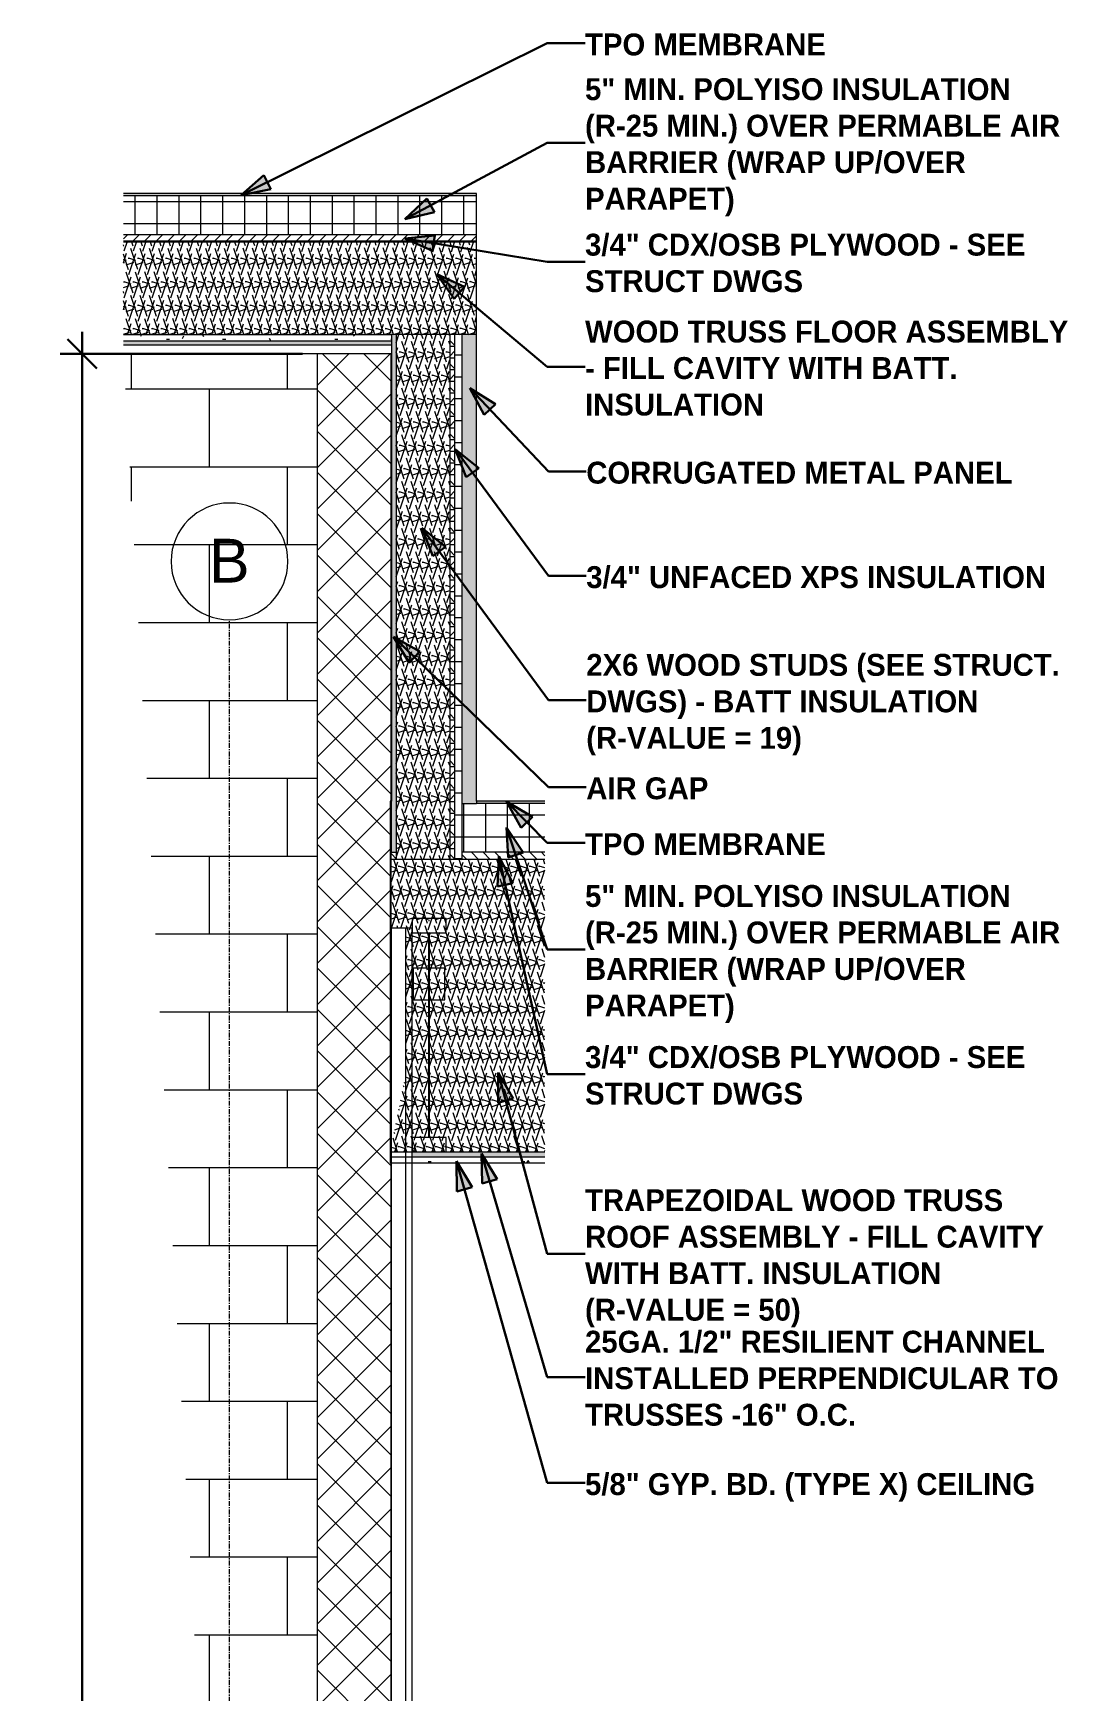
# Model space of a CAD drawing. Header units: inches. Extents: x 11710 to 12205, y -186 to 492.
# Drawn here: x 12097.9 to 12204.2, y 290.2 to 460.5 of the extents above; entities that cross this region are included whole.
import ezdxf

# ---------------------------------------------------------------- set-up
doc = ezdxf.new("R2010")
doc.units = ezdxf.units.IN
doc.header["$MEASUREMENT"] = 0
doc.linetypes.add('Grid Line 1_2_', pattern=[0.875, 0.5, -0.125, 0.125, -0.125])
for name, color, linetype, lineweight in [('0-3', 55, 'Continuous', 9), ('0-4', 50, 'Continuous', 5), ('A-ANNO-DIMS-1', 211, 'Continuous', 30), ('A-ROOF-1', 135, 'Continuous', 18), ('A-ROOF-2', 251, 'Continuous', 5), ('A-ROOF-3', 132, 'Continuous', 9), ('A-ROOF-PATT-1', 252, 'Continuous', 9), ('A-ROOF-PATT-2', 55, 'Continuous', 9), ('A-WALL-1', 7, 'Continuous', 9), ('A-WALL-2', 250, 'Continuous', 18), ('A-WALL-3', 55, 'Continuous', 9), ('A-WALL-4', 113, 'Continuous', 9), ('A-WALL-PATT-1', 252, 'Continuous', 9), ('A-WALL-PATT-2', 55, 'Continuous', 9), ('G-ANNO-TEXT', 231, 'Continuous', 30), ('G-ANNO-TEXT-1', 231, 'Continuous', 9), ('S-BEAM-2', 7, 'Continuous', 9), ('S-BEAM-3', 55, 'Continuous', 9), ('S-FNDN-3', 55, 'Continuous', 9), ('S-FNDN-4', 135, 'Continuous', 18), ('S-FNDN-5', 255, 'Continuous', 5), ('S-FNDN-6', 32, 'Continuous', 9), ('S-GRID-1', 1, 'Grid Line 1_2_', 9), ('S-GRID-IDEN', 1, 'Continuous', 9)]:
    doc.layers.add(name, color=color, linetype=linetype, lineweight=lineweight)
doc.styles.add('Arial', font='arial.ttf', dxfattribs={"height": 4.5})
doc.styles.add('Century Gothic', font='ufonts.com_century-gothic.ttf', dxfattribs={"height": 2.25})
doc.styles.add('Century Gothic_B', font='GOTHICB.TTF', dxfattribs={"height": 2.25})
doc.dimstyles.new('OD__1_16__Tol__', dxfattribs={"dimscale": 12, "dimtxt": 2.349379, "dimasz": 0.25, "dimexe": 0.1875, "dimexo": 0.125, "dimgap": 0.03125, "dimtad": 1, "dimdec": 4, "dimrnd": 0.0625, "dimzin": 3, "dimdsep": 46, "dimlunit": 4, "dimtxsty": 'Century Gothic', "dimblk1": 'OBLIQUE', "dimblk2": 'OBLIQUE', "dimsah": 1, "dimcen": 0.09, "dimdle": 0.1875, "dimazin": 0, "dimtfac": 1, "dimtdec": 4, "dimtix": 1, "dimtmove": 0, "dimatfit": 3, "dimfxl": 1, "dimtvp": 1, "dimtfill": 1, "dimfrac": 2, "dimtolj": 1, "dimtzin": 0, "dimlwd": 30, "dimlwe": 30, "dimarcsym": 2})
pattern_1 = [(0, (11606.6326, 72), (0, 2.25), []), (90, (11606.6326, 72), (-2.25, 1e-16), [])]
pattern_2 = [(0, (11606.6326, 72), (0, 1.2), []), (315, (11606.6326, 72), (1.1992531, 0), [1.696, -1.696]), (45, (11606.6326, 72), (1.1992531, 0), [1.696, -1.696])]
pattern_3 = [(161.57, (11606.7526, 72.12), (-0.9603837, -0.00039918), [0, -6.83, 0.758, 0]), (18.43, (11606.5126, 72.12), (-0.9603837, 0.00039918), [0, -6.83, 0.758, 0]), (108.43, (11606.7526, 72.12), (0.47951018, -2.4005264), [2.276, -5.312]), (71.57, (11606.5126, 72.12), (0.47951018, 2.4005264), [2.276, -5.312])]
pattern_4 = [(0, (11606.6326, 72), (7.68, 1.92), [0.317, -5.443, 0.317, -5.443, -30.72]), (0, (11606.6326, 72), (7.68, 1.92), [-11.52, 0.317, -11.203, 0.317, -5.443, -13.44]), (0, (11606.6326, 72), (7.68, 1.92), [-28.8, 0.317, -3.523, 0.317, -9.283]), (120, (11609.5126, 72.96), (-5.502769, 5.691075), [0.317, -5.443, 0.317, -5.443, -30.72]), (120, (11609.5126, 72.96), (-5.502769, 5.691075), [-11.52, 0.317, -11.203, 0.317, -5.443, -13.44]), (120, (11609.5126, 72.96), (-5.502769, 5.691075), [-28.8, 0.317, -3.523, 0.317, -9.283]), (240, (11610.4726, 76.8), (-2.177231, -7.611075), [0.317, -5.443, 0.317, -5.443, -30.72]), (240, (11610.4726, 76.8), (-2.177231, -7.611075), [-11.52, 0.317, -11.203, 0.317, -5.443, -13.44]), (240, (11610.4726, 76.8), (-2.177231, -7.611075), [-28.8, 0.317, -3.523, 0.317, -9.283])]

# ---------------------------------------------------------------- blocks, each defined once
blk = doc.blocks.new('CTR - 1st Phase - Common Walls_rvt-3-WALL SECTION - ELEVATOR - EAST WALL')
at = {"layer": 'A-WALL-1'}
for p, q in [((11553.94, 368.61), (11551.81, 368.61)), ((11551.81, 368.61), (11551.81, 239.61)), ((11553.94, 239.61), (11553.94, 368.61))]:
    blk.add_line(p, q, dxfattribs=at)
at = {"layer": 'A-WALL-2'}
blk.add_line((11553.31, 239.61), (11553.31, 368.61), dxfattribs=at)
blk = doc.blocks.new('TRUSS - 24_-2435636-WALL SECTION - ELEVATOR - EAST WALL')
at = {"layer": 'S-BEAM-2'}
for p, q in [((11553.94, 369.61), (11553.94, 368.11)), ((11557.44, 369.61), (11553.94, 369.61)), ((11553.94, 368.11), (11557.44, 368.11)), ((11557.44, 368.11), (11557.44, 369.61)), ((11557.31, 364.48), (11554.06, 364.48)), ((11554.06, 364.48), (11554.06, 361.23)), ((11557.31, 361.23), (11557.31, 364.48)), ((11554.06, 361.23), (11557.31, 361.23)), ((11553.94, 347.11), (11553.94, 345.61)), ((11557.44, 347.11), (11553.94, 347.11)), ((11557.44, 345.61), (11557.44, 347.11)), ((11553.94, 345.61), (11557.44, 345.61))]:
    blk.add_line(p, q, dxfattribs=at)
at = {"layer": 'S-BEAM-3'}
for p, q in [((11555.75, 369.36), (11555.63, 369.36)), ((11555.63, 368.11), (11555.63, 347.11)), ((11555.75, 347.11), (11555.75, 368.11))]:
    blk.add_line(p, q, dxfattribs=at)
blk = doc.blocks.new('CTR - 1st Phase - Structure_rvt-3-WALL SECTION - ELEVATOR - EAST WALL')
at = {"layer": 'A-WALL-PATT-1'}
h = blk.add_hatch(dxfattribs=at)
h.set_pattern_fill('FP_12', color=256, style=0, pattern_type=2)
h.set_pattern_definition([(45, (11023.755, 72), (-2.12132, 2.12132), []), (135, (11023.755, 72), (-2.12132, -2.12132), [])])
h.paths.add_polyline_path([(11544.19, 91.61), (11551.81, 91.61), (11551.81, 427.61), (11544.19, 427.61), (11544.19, 91.61)], flags=0)
at = {"layer": 'A-WALL-PATT-2'}
h = blk.add_hatch(dxfattribs=at)
h.set_pattern_fill('FP_11', color=256, style=0, pattern_type=2)
h.set_pattern_definition([(0, (11436.002, -152), (0, 8), []), (90, (11436.002, -152), (-8, 8), [8, -8])])
edge = h.paths.add_edge_path(flags=0)
edge.add_line((11544.19, 69.18), (11544.19, 427.61))
edge.add_line((11544.19, 427.61), (11524.29, 427.61))
at = {"layer": 'A-WALL-1'}
for p, q in [((11551.81, 427.61), (11544.19, 427.61)), ((11544.19, 427.61), (11544.19, 91.61)), ((11551.81, 91.61), (11551.81, 427.61))]:
    blk.add_line(p, q, dxfattribs=at)
at = {"layer": 'A-WALL-3'}
blk.add_line((11544.19, 427.61), (11524.29, 427.61), dxfattribs=at)
at = {"layer": '0-3'}
blk.add_blockref('TRUSS - 24_-2435636-WALL SECTION - ELEVATOR - EAST WALL', (0, 0), dxfattribs=at)
blk = doc.blocks.new('Grid - Grid Head - Circle-50561-WALL SECTION - ELEVATOR - EAST WALL')
at = {"layer": 'S-GRID-IDEN'}
for start, end in [(360, 180), (180, 360)]:
    blk.add_arc((11535.19, 406.28), 6, start, end, dxfattribs=at)
blk = doc.blocks.new('_Oblique')
at = {"color": 0, "linetype": 'ByBlock', "lineweight": -2}
blk.add_line((-0.5, -0.5), (0.5, 0.5), dxfattribs=at)
blk = doc.blocks.new('DIMBLOCK9-WALL SECTION - ELEVATOR - EAST WALL')
at = {"layer": 'A-ANNO-DIMS-1', "color": 0, "lineweight": 30, "transparency": 16777216}
for p, q in [((12102.93, 429.86), (12102.93, -61.41)), ((12125.57, 427.61), (12100.68, 427.61)), ((12103.55, -59.16), (12100.68, -59.16))]:
    blk.add_line(p, q, dxfattribs=at)
at = {"layer": 'Defpoints', "color": 0, "transparency": 16777216}
for p in [(12127.07, 427.61), (12102.93, -59.16), (12105.05, -59.16)]:
    blk.add_point(p, dxfattribs=at)
at = {"layer": 'A-ANNO-DIMS-1', "color": 0, "lineweight": 30, "transparency": 16777216, "xscale": 3, "yscale": 3, "zscale": 3}
for p, rotation in [((12102.93, 427.61), 90), ((12102.93, -59.16), 270)]:
    blk.add_blockref('_Oblique', p, dxfattribs=dict(at, rotation=rotation))
at = {"layer": 'A-ANNO-DIMS-1', "color": 0, "transparency": 16777216, "insert": (12101.25, 184.23), "char_height": 2.25, "attachment_point": 5, "rotation": 90, "style": 'Century Gothic', "bg_fill": 3, "box_fill_scale": 1.25, "bg_fill_color": 256, "bg_fill_true_color": 13158600, "bg_fill_transparency": 0}
blk.add_mtext('\\A1;40\'-6 3/4"', dxfattribs=at)
at = {"layer": 'A-ANNO-DIMS-1', "color": 0, "transparency": 16777216, "insert": (12104.76, 184.23), "char_height": 2.25, "attachment_point": 5, "rotation": 90, "style": 'Century Gothic', "bg_fill": 3, "box_fill_scale": 1.25, "bg_fill_color": 256, "bg_fill_true_color": 13158600, "bg_fill_transparency": 0}
blk.add_mtext('\\A1;[486.77"]', dxfattribs=at)

msp = doc.modelspace()

# ---------------------------------------------------------------- hatches: boundary and pattern name
at = {"layer": 'A-ROOF-1'}
h = msp.add_hatch(color=256, dxfattribs=at)
edge = h.paths.add_edge_path(flags=0)
edge.add_line((12107.16387, 443.82712), (12143.44205, 443.82712))
edge.add_line((12143.44205, 443.82712), (12143.44205, 444.0772))
edge.add_line((12143.44205, 444.0772), (12107.16387, 444.0772))
msp.add_hatch(color=256, dxfattribs=at).paths.add_polyline_path([(12150.47403, 381.40079), (12150.47403, 381.65087), (12143.44205, 381.64905), (12143.44993, 381.40079)], flags=0)
at = {"layer": 'A-ROOF-2'}
msp.add_hatch(color=256, dxfattribs=at).paths.add_polyline_path([(12136.817, 345.11101), (12150.47403, 345.11101), (12150.47403, 345.61102), (12136.817, 345.61102), (12136.817, 345.11672)], flags=0)
at = {"layer": 'A-ROOF-PATT-1'}
h = msp.add_hatch(dxfattribs=at)
h.set_pattern_fill('FP_9', color=256, style=0, pattern_type=2)
h.set_pattern_definition(pattern_1)
edge = h.paths.add_edge_path(flags=0)
edge.add_line((12107.16387, 439.82627), (12143.44205, 439.82627))
edge.add_line((12143.44205, 439.82627), (12143.44205, 443.82712))
edge.add_line((12143.44205, 443.82712), (12107.16387, 443.82712))
h = msp.add_hatch(dxfattribs=at)
h.set_pattern_fill('FP_4', color=256, style=0, pattern_type=2)
h.set_pattern_definition(pattern_2)
edge = h.paths.add_edge_path(flags=0)
edge.add_line((12107.16387, 439.07613), (12143.44205, 439.07613))
edge.add_line((12143.44205, 439.07613), (12143.44205, 439.82627))
edge.add_line((12143.44205, 439.82627), (12107.16387, 439.82627))
h = msp.add_hatch(dxfattribs=at)
h.set_pattern_fill('FP_1', color=256, style=0, pattern_type=2)
h.set_pattern_definition(pattern_3)
h.paths.add_polyline_path([(12143.44205, 429.57406), (12143.44205, 439.07613), (12107.16387, 439.07613), (12107.16387, 429.57406), (12141.94205, 429.57406)], flags=0)
h = msp.add_hatch(dxfattribs=at)
h.set_pattern_fill('FP_8', color=256, style=0, pattern_type=2)
h.set_pattern_definition(pattern_4)
h.paths.add_polyline_path([(12128.29024, 428.94893), (12134.69181, 428.94893), (12134.69181, 429.57406), (12107.16387, 429.57406), (12107.16387, 428.94893), (12127.0673, 428.94893)], flags=0)
h = msp.add_hatch(dxfattribs=at)
h.set_pattern_fill('FP_9', color=256, style=0, pattern_type=2)
h.set_pattern_definition(pattern_1)
h.paths.add_polyline_path([(12142.12622, 376.39972), (12150.47403, 376.39972), (12150.47403, 381.40079), (12141.94205, 381.40079), (12141.94205, 376.39972)], flags=0)
h = msp.add_hatch(dxfattribs=at)
h.set_pattern_fill('FP_4', color=256, style=0, pattern_type=2)
h.set_pattern_definition(pattern_2)
h.paths.add_polyline_path([(12134.692, 375.64959), (12135.192, 375.64967), (12135.19198, 376.39972), (12134.692, 376.39944), (12134.692, 375.92237)], flags=0)
h.paths.add_polyline_path([(12141.94205, 375.64959), (12150.47403, 375.64959), (12150.47403, 376.39972), (12141.94205, 376.39972)], flags=0)
h = msp.add_hatch(dxfattribs=at)
h.set_pattern_fill('FP_1', color=256, style=0, pattern_type=2)
h.set_pattern_definition(pattern_3)
h.paths.add_polyline_path([(12134.692, 345.61102), (12150.47403, 345.61102), (12150.47403, 375.64959), (12134.692, 375.64958), (12134.692, 368.61103), (12136.192, 368.61103), (12136.192, 353.57959), (12134.692, 346.17644), (12134.692, 346.11894)], flags=0)
h = msp.add_hatch(dxfattribs=at)
h.set_pattern_fill('FP_8', color=256, style=0, pattern_type=2)
h.set_pattern_definition(pattern_4)
h.paths.add_polyline_path([(12136.817, 344.48602), (12150.47403, 344.48602), (12150.47403, 345.11101), (12136.817, 345.11101), (12136.817, 344.49317)], flags=0)
at = {"layer": 'A-ROOF-PATT-2'}
h = msp.add_hatch(dxfattribs=at)
h.set_pattern_fill('FP_10', color=256, style=0, pattern_type=2)
h.set_pattern_definition([(0, (11606.6326, 457.171), (7.68, 0.04), [0.317, -5.443, 0.317, -5.443, -30.72]), (0, (11606.6326, 457.171), (7.68, 0.04), [-11.52, 0.317, -11.203, 0.317, -5.443, -13.44]), (0, (11606.6326, 457.171), (7.68, 0.04), [-28.8, 0.317, -3.523, 0.317, -9.283]), (177.934, (11609.5126, 457.191), (-2.183465674, -0.001285394), [0.159, -2.723, 0.159, -2.723, -15.37]), (177.934, (11609.5126, 457.191), (-2.183465674, -0.001285394), [-5.764, 0.159, -5.605, 0.159, -2.723, -6.724]), (177.934, (11609.5126, 457.191), (-2.183465674, -0.001285394), [-14.409, 0.159, -1.763, 0.159, -4.645]), (182.066, (11610.4726, 457.271), (-5.496538789, -0.278334938), [0.159, -2.723, 0.159, -2.723, -15.37]), (182.066, (11610.4726, 457.271), (-5.496538789, -0.278334938), [-5.764, 0.159, -5.605, 0.159, -2.723, -6.724]), (182.066, (11610.4726, 457.271), (-5.496538789, -0.278334938), [-14.409, 0.159, -1.763, 0.159, -4.645])])
h.paths.add_polyline_path([(12134.692, 428.29841), (12134.69181, 428.94893), (12107.16387, 428.94893), (12107.16387, 428.48069), (12134.69181, 428.48069), (12134.69181, 428.29841)], flags=0)
at = {"layer": 'A-WALL-PATT-1'}
h = msp.add_hatch(dxfattribs=at)
h.set_pattern_fill('FP_1', color=256, style=0, pattern_type=2)
h.set_pattern_definition(pattern_3)
h.paths.add_polyline_path([(12135.19205, 375.64959), (12140.692, 375.6505), (12140.692, 428.94891), (12135.192, 428.94891), (12135.192, 375.64959)], flags=0)
h.paths.add_polyline_path([(12140.692, 428.94891), (12140.69181, 429.57405), (12135.192, 429.57405), (12135.19218, 428.94893), (12140.69181, 428.94893)], flags=0)
h = msp.add_hatch(dxfattribs=at)
h.set_pattern_fill('FP_4', color=256, style=0, pattern_type=2)
h.set_pattern_definition(pattern_2)
h.paths.add_polyline_path([(12141.192, 375.64959), (12141.192, 428.94891), (12140.692, 428.94891), (12140.692, 375.64959)], flags=0)
h.paths.add_polyline_path([(12140.692, 428.94891), (12141.19198, 428.94893), (12141.18208, 429.57405), (12140.692, 429.57405)], flags=0)
h = msp.add_hatch(dxfattribs=at)
h.set_pattern_fill('FP_9', color=256, style=0, pattern_type=2)
h.set_pattern_definition(pattern_1)
h.paths.add_polyline_path([(12141.942, 381.65085), (12141.942, 428.94891), (12141.192, 428.94891), (12141.192, 381.65085)], flags=0)
h.paths.add_polyline_path([(12141.19205, 375.64959), (12141.942, 375.64959), (12141.942, 381.65085), (12141.192, 381.65085), (12141.192, 375.64959)], flags=0)
h.paths.add_polyline_path([(12141.192, 428.94891), (12141.19205, 428.94893), (12141.942, 428.94891), (12141.942, 429.57405), (12141.192, 429.57382)], flags=0)
at = {"layer": 'G-ANNO-TEXT'}
for points in [[(12119.27221, 443.90879), (12122.31682, 444.52236), (12121.60214, 445.96247)], [(12136.08573, 441.45113), (12139.10967, 442.15961), (12138.35029, 443.57666)], [(12136.08573, 439.45113), (12138.91766, 438.17584), (12139.17589, 439.76266)], [(12139.3798, 435.80012), (12141.1582, 433.25386), (12142.19307, 434.48419)], [(12142.73819, 424.07441), (12144.21757, 421.34355), (12145.3848, 422.44911)], [(12141.23636, 417.81177), (12142.3702, 414.92031), (12143.66403, 415.87461)], [(12137.82294, 409.72862), (12138.95236, 406.83542), (12140.24764, 407.78774)], [(12134.91396, 398.53957), (12136.50802, 395.87402), (12137.62723, 397.02817)], [(12146.50962, 381.6209), (12148.04408, 378.92061), (12149.18865, 380.04961)], [(12146.50962, 378.96187), (12146.70026, 375.8619), (12148.22471, 376.37254)], [(12145.73935, 375.99234), (12145.60553, 372.8894), (12147.17493, 373.2382)], [(12145.65351, 353.77503), (12145.66462, 350.66922), (12147.21603, 351.09087)], [(12141.39011, 344.66765), (12141.43095, 341.56209), (12142.97826, 341.99858)], [(12143.94291, 345.46817), (12144.01993, 342.3633), (12145.56205, 342.81779)]]:
    msp.add_hatch(color=256, dxfattribs=at).paths.add_polyline_path(points, flags=0)
at = {"layer": 'S-FNDN-4'}
h = msp.add_hatch(color=256, dxfattribs=at)
h.paths.add_polyline_path([(12135.192, 376.39974), (12135.192, 428.94891), (12134.692, 428.94891), (12134.692, 376.39974)], flags=0)
h.paths.add_polyline_path([(12135.192, 428.94891), (12135.192, 429.57405), (12134.692, 429.57405), (12134.69201, 428.94893)], flags=0)
at = {"layer": 'S-FNDN-5'}
h = msp.add_hatch(color=256, dxfattribs=at)
h.paths.add_polyline_path([(12141.942, 381.4008), (12143.442, 381.4008), (12143.442, 428.94891), (12141.942, 428.94891), (12141.942, 381.57156)], flags=0)
h.paths.add_polyline_path([(12141.942, 428.94891), (12141.94205, 428.94894), (12143.442, 428.94891), (12143.442, 429.57405), (12141.942, 429.57405)], flags=0)

# ---------------------------------------------------------------- linework, layer by layer
at = {"layer": 'A-ROOF-3'}
for p, q in [((12143.442, 444.0772), (12107.16387, 444.0772)), ((12143.442, 443.82714), (12107.16387, 443.82714)), ((12143.442, 429.57405), (12143.442, 444.0772)), ((12143.442, 439.82627), (12107.16387, 439.82627)), ((12143.442, 439.07611), (12107.16387, 439.07611)), ((12107.16387, 429.57405), (12134.692, 429.57405)), ((12107.16387, 428.94891), (12134.692, 428.94891)), ((12134.692, 381.65085), (12134.567, 381.65085)), ((12134.567, 381.65085), (12134.567, 344.48601)), ((12134.692, 381.4008), (12134.567, 381.4008)), ((12134.692, 376.39974), (12134.692, 381.65085)), ((12150.47422, 381.65085), (12143.442, 381.65085)), ((12143.442, 381.65085), (12143.442, 381.4008)), ((12150.47422, 381.4008), (12143.442, 381.4008)), ((12134.692, 376.39974), (12134.567, 376.39974)), ((12150.47422, 375.64958), (12134.567, 375.64958)), ((12150.47422, 376.39974), (12141.942, 376.39974)), ((12134.567, 345.61101), (12150.47422, 345.61101)), ((12134.567, 345.11101), (12150.47422, 345.11101)), ((12134.567, 344.48601), (12150.47422, 344.48601))]:
    msp.add_line(p, q, dxfattribs=at)
at = {"layer": 'A-WALL-4'}
for p, q in [((12134.692, 429.57405), (12134.692, 428.94891)), ((12143.442, 429.57405), (12134.692, 429.57405)), ((12135.192, 429.57405), (12135.192, 375.64958)), ((12140.692, 429.57405), (12140.692, 375.64958)), ((12141.192, 429.57405), (12141.192, 375.64958)), ((12141.942, 429.57405), (12141.942, 375.64958)), ((12143.442, 428.94891), (12143.442, 429.57405)), ((12141.942, 381.4008), (12143.442, 381.4008)), ((12134.692, 376.39974), (12135.192, 376.39974))]:
    msp.add_line(p, q, dxfattribs=at)
at = {"layer": 'G-ANNO-TEXT'}
for p, q in [((12119.27221, 443.90879), (12150.7136, 459.51238)), ((12150.7136, 459.51238), (12154.59224, 459.51238)), ((12136.08573, 441.45113), (12150.7136, 449.28994)), ((12150.7136, 449.28994), (12154.59224, 449.28994)), ((12121.60214, 445.96247), (12119.27221, 443.90879)), ((12122.31682, 444.52236), (12121.60214, 445.96247)), ((12119.27221, 443.90879), (12122.31682, 444.52236)), ((12138.35029, 443.57666), (12136.08573, 441.45113)), ((12139.10967, 442.15961), (12138.35029, 443.57666)), ((12136.08573, 441.45113), (12139.10967, 442.15961)), ((12139.17589, 439.76266), (12136.08573, 439.45113)), ((12138.91766, 438.17584), (12139.17589, 439.76266)), ((12136.08573, 439.45113), (12138.91766, 438.17584)), ((12136.08573, 439.45113), (12150.7136, 437.07064)), ((12150.7136, 437.07064), (12154.59224, 437.07064)), ((12139.3798, 435.80012), (12141.1582, 433.25386)), ((12142.19307, 434.48419), (12139.3798, 435.80012)), ((12139.3798, 435.80012), (12150.7136, 426.26689)), ((12141.1582, 433.25386), (12142.19307, 434.48419)), ((12150.7136, 426.26689), (12154.59224, 426.26689)), ((12142.73819, 424.07441), (12144.21757, 421.34355)), ((12145.3848, 422.44911), (12142.73819, 424.07441)), ((12142.73819, 424.07441), (12150.8386, 415.52213)), ((12144.21757, 421.34355), (12145.3848, 422.44911)), ((12141.23636, 417.81177), (12142.3702, 414.92031)), ((12143.66403, 415.87461), (12141.23636, 417.81177)), ((12141.23636, 417.81177), (12150.8386, 404.79328)), ((12142.3702, 414.92031), (12143.66403, 415.87461)), ((12150.8386, 415.52213), (12154.71724, 415.52213)), ((12137.82294, 409.72862), (12138.95236, 406.83542)), ((12140.24764, 407.78774), (12137.82294, 409.72862)), ((12137.82294, 409.72862), (12150.8386, 392.02559)), ((12138.95236, 406.83542), (12140.24764, 407.78774)), ((12150.8386, 404.79328), (12154.71724, 404.79328)), ((12134.91396, 398.53957), (12136.50802, 395.87402)), ((12137.62723, 397.02817), (12134.91396, 398.53957)), ((12134.91396, 398.53957), (12150.8386, 383.09701)), ((12136.50802, 395.87402), (12137.62723, 397.02817)), ((12150.8386, 392.02559), (12154.71724, 392.02559)), ((12150.8386, 383.09701), (12154.71724, 383.09701)), ((12146.50962, 381.6209), (12148.04408, 378.92061)), ((12149.18865, 380.04961), (12146.50962, 381.6209)), ((12146.50962, 381.6209), (12150.7136, 377.35897)), ((12148.04408, 378.92061), (12149.18865, 380.04961)), ((12146.50962, 378.96187), (12146.70026, 375.8619)), ((12148.22471, 376.37254), (12146.50962, 378.96187)), ((12146.50962, 378.96187), (12150.7136, 366.41148)), ((12150.7136, 377.35897), (12154.59224, 377.35897)), ((12145.73935, 375.99234), (12145.60553, 372.8894)), ((12147.17493, 373.2382), (12145.73935, 375.99234)), ((12145.73935, 375.99234), (12150.7136, 353.61152)), ((12146.70026, 375.8619), (12148.22471, 376.37254)), ((12145.60553, 372.8894), (12147.17493, 373.2382)), ((12150.7136, 366.41148), (12154.59224, 366.41148)), ((12145.65351, 353.77503), (12145.66462, 350.66922)), ((12147.21603, 351.09087), (12145.65351, 353.77503)), ((12145.65351, 353.77503), (12150.7136, 335.15708)), ((12150.7136, 353.61152), (12154.59224, 353.61152)), ((12145.66462, 350.66922), (12147.21603, 351.09087)), ((12141.39011, 344.66765), (12141.43095, 341.56209)), ((12142.97826, 341.99858), (12141.39011, 344.66765)), ((12141.39011, 344.66765), (12150.7136, 311.61685)), ((12143.94291, 345.46817), (12144.01993, 342.3633)), ((12145.56205, 342.81779), (12143.94291, 345.46817)), ((12143.94291, 345.46817), (12150.7136, 322.4946)), ((12144.01993, 342.3633), (12145.56205, 342.81779)), ((12141.43095, 341.56209), (12142.97826, 341.99858)), ((12150.7136, 335.15708), (12154.59224, 335.15708)), ((12150.7136, 322.4946), (12154.59224, 322.4946)), ((12150.7136, 311.61685), (12154.59224, 311.61685))]:
    msp.add_line(p, q, dxfattribs=at)
at = {"layer": 'S-FNDN-3'}
msp.add_line((12134.692, 428.48068), (12107.16387, 428.48068), dxfattribs=at)
at = {"layer": 'S-FNDN-6'}
for p, q in [((12134.692, 428.94891), (12134.692, 381.65085)), ((12143.442, 381.65085), (12143.442, 428.94891))]:
    msp.add_line(p, q, dxfattribs=at)
at = {"layer": 'S-GRID-1'}
msp.add_line((12118.067, -66.99564), (12118.067, 400.28264), dxfattribs=at)

# ---------------------------------------------------------------- block references
at = {"layer": '0-4'}
for name in ['CTR - 1st Phase - Structure_rvt-3-WALL SECTION - ELEVATOR - EAST WALL', 'CTR - 1st Phase - Common Walls_rvt-3-WALL SECTION - ELEVATOR - EAST WALL']:
    msp.add_blockref(name, (582.8776, 0), dxfattribs=at)
at = {"layer": 'S-GRID-IDEN'}
msp.add_blockref('Grid - Grid Head - Circle-50561-WALL SECTION - ELEVATOR - EAST WALL', (582.8776, 0), dxfattribs=at)

# ---------------------------------------------------------------- texts
at = {"layer": 'G-ANNO-TEXT-1', "char_height": 2.25, "attachment_point": 1, "style": 'Century Gothic_B'}
for s, insert, width in [('TPO MEMBRANE', (12154.59224, 460.51297), 29.46675), ('5" MIN. POLYISO INSULATION', (12154.59224, 455.91731), 52.94925), ('(R-25 MIN.) OVER PERMABLE AIR', (12154.59224, 452.16731), 59.2365), ('BARRIER (WRAP UP/OVER', (12154.59224, 448.41731), 46.2075), ('PARAPET)', (12154.59224, 444.66731), 17.49825), ('3/4" CDX/OSB PLYWOOD - SEE', (12154.59224, 439.94682), 56.2065), ('STRUCT DWGS', (12154.59224, 436.19682), 25.6035), ('WOOD TRUSS FLOOR ASSEMBLY', (12154.59224, 431.01866), 57.49425), ('- FILL CAVITY WITH BATT.', (12154.59224, 427.26866), 43.935), ('INSULATION', (12154.59224, 423.51866), 21.816), ('CORRUGATED METAL PANEL', (12154.71724, 416.52272), 51.28275), ('3/4" UNFACED XPS INSULATION', (12154.71724, 405.79387), 57.267), ('2X6 WOOD STUDS (SEE STRUCT.', (12154.71724, 396.77736), 56.58525), ('DWGS) - BATT INSULATION', (12154.71724, 393.02736), 47.874), ('(R-VALUE = 19)', (12154.71724, 389.27736), 27.4215), ('AIR GAP', (12154.71724, 384.0976), 15.6045), ('TPO MEMBRANE', (12154.59224, 378.35956), 29.46675), ('5" MIN. POLYISO INSULATION', (12154.59224, 373.03884), 52.94925), ('(R-25 MIN.) OVER PERMABLE AIR', (12154.59224, 369.28884), 59.2365), ('BARRIER (WRAP UP/OVER', (12154.59224, 365.53884), 46.2075), ('PARAPET)', (12154.59224, 361.78884), 17.49825), ('3/4" CDX/OSB PLYWOOD - SEE', (12154.59224, 356.4877), 56.2065), ('STRUCT DWGS', (12154.59224, 352.7377), 25.6035), ('TRAPEZOIDAL WOOD TRUSS', (12154.59224, 341.78444), 49.8435), ('ROOF ASSEMBLY - FILL CAVITY', (12154.59224, 338.03444), 55.22175), ('WITH BATT. INSULATION', (12154.59224, 334.28444), 42.117), ('(R-VALUE = 50)', (12154.59224, 330.53444), 27.4215), ('25GA. 1/2" RESILIENT CHANNEL', (12154.59224, 327.24637), 56.964), ('INSTALLED PERPENDICULAR TO', (12154.59224, 323.49637), 55.2975), ('TRUSSES -16" O.C.', (12154.59224, 319.74637), 32.421), ('5/8" GYP. BD. (TYPE X) CEILING', (12154.59224, 312.61744), 56.58525)]:
    msp.add_mtext(s, dxfattribs=dict(at, insert=insert, width=width))
at = {"layer": 'S-GRID-IDEN', "insert": (12115.93986, 408.60462), "char_height": 4.5, "width": 5.07525, "attachment_point": 1, "style": 'Arial'}
msp.add_mtext('B', dxfattribs=at)

# ---------------------------------------------------------------- next in the draw order: dimensions: what is measured, and where the dimension line sits
at = {"layer": 'A-ANNO-DIMS-1'}
dim = msp.add_linear_dim(base=(12102.93218, -59.16006), p1=(12127.067, 427.61103), p2=(12105.0535, -59.16006), angle=90, dimstyle='OD__1_16__Tol__', override={"dimpost": '<>\\X', "dimfxl": 487.2686}, dxfattribs=at)
dim.commit()
dim.dimension.update_dxf_attribs({"geometry": 'DIMBLOCK9-WALL SECTION - ELEVATOR - EAST WALL', "text_midpoint": (12102.93218, 184.22548)})

doc.saveas('drawing.dxf')
